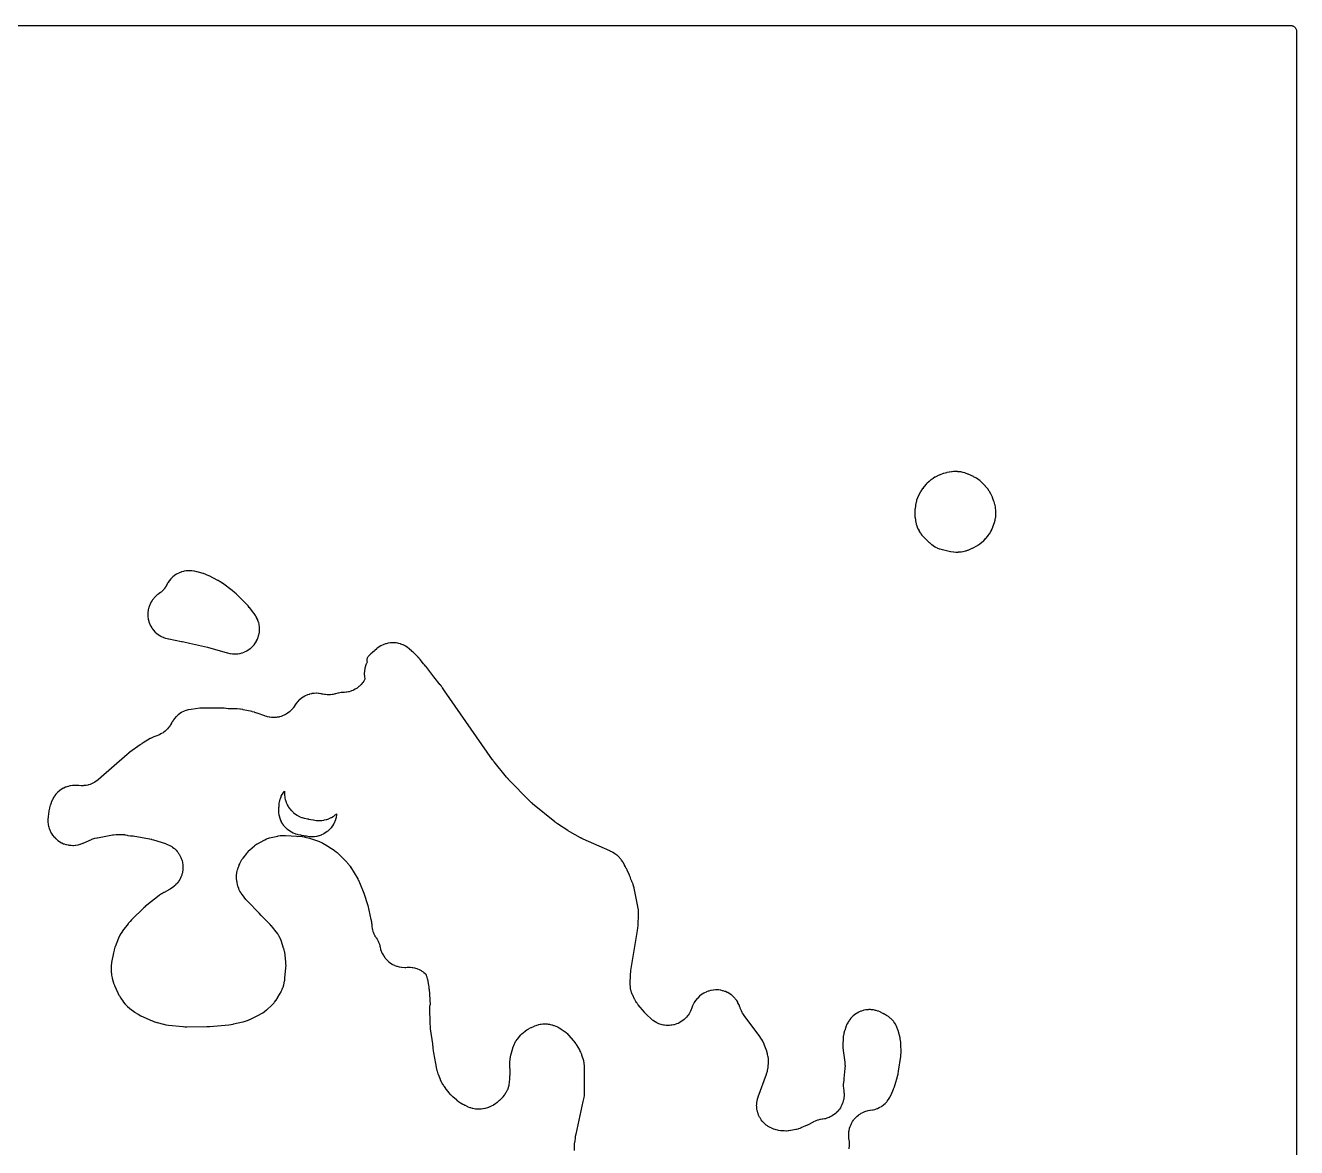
# Model space of a CAD drawing. Header units: millimetres. Extents: x 0 to 300, y 0 to 300.
# Drawn here: x 130.1 to 300.1, y 150 to 300.1 of the extents above; entities that cross this region are included whole.
import ezdxf

# ---------------------------------------------------------------- set-up
doc = ezdxf.new("R2010")
doc.units = ezdxf.units.MM
doc.layers.add('CUT', color=7, linetype='CONTINUOUS')

msp = doc.modelspace()

# ---------------------------------------------------------------- linework, layer by layer
at = {"layer": 'CUT'}
for points in [[(0.6946, 300.125), (299.3039, 300.125), (299.4018, 300.1202), (299.4794, 300.1087), (299.5555, 300.0896), (299.6293, 300.0632), (299.7002, 300.0297), (299.7674, 299.9894), (299.8304, 299.9427), (299.8885, 299.89), (299.9412, 299.8319), (299.9879, 299.7689), (300.0282, 299.7017), (300.0617, 299.6308), (300.0882, 299.5569), (300.1072, 299.4809), (300.1187, 299.4033), (300.1235, 299.3054), (300.1235, 0.6946)], [(240.2604, 149.8295), (240.3003, 150.0772), (240.3085, 150.1513), (240.3239, 150.4017), (240.3248, 150.4762), (240.3157, 150.7269), (240.3093, 150.8011), (240.2522, 151.223), (240.2519, 151.2281), (240.2427, 151.3022), (240.2235, 151.5249), (240.2194, 151.6361), (240.2219, 151.8493), (240.2286, 151.9604), (240.2518, 152.1724), (240.2694, 152.2823), (240.3132, 152.4909), (240.3414, 152.5986), (240.4053, 152.802), (240.4438, 152.9064), (240.5273, 153.1026), (240.5758, 153.2028), (240.6781, 153.3899), (240.7361, 153.4848), (240.8561, 153.6611), (240.9232, 153.7499), (241.0598, 153.9136), (241.1351, 153.9955), (241.2871, 154.1451), (241.3701, 154.2192), (241.5359, 154.3533), (241.6257, 154.419), (241.8038, 154.5363), (241.8996, 154.5929), (242.0882, 154.6922), (242.1891, 154.7392), (242.3866, 154.8197), (242.4915, 154.8566), (242.6959, 154.9175), (242.804, 154.944), (243.0407, 154.9899), (243.0955, 154.9992), (243.401, 155.0431), (243.4733, 155.0571), (243.7143, 155.1161), (243.7849, 155.137), (244.0191, 155.219), (244.0874, 155.2467), (244.3126, 155.351), (244.3778, 155.3852), (244.5918, 155.5108), (244.6535, 155.5511), (244.8543, 155.6968), (244.9118, 155.7429), (245.0975, 155.9074), (245.1503, 155.9588), (245.3193, 156.1405), (245.3668, 156.1968), (245.5174, 156.394), (245.5592, 156.4546), (245.69, 156.6655), (245.7258, 156.7299), (245.8794, 157.0413), (245.8949, 157.0747), (246.2202, 157.8236), (246.2298, 157.8467), (246.334, 158.11), (246.3509, 158.1571), (246.4376, 158.4266), (246.4448, 158.4506), (246.7524, 159.5281), (246.7591, 159.5533), (246.8303, 159.8398), (246.8412, 159.8909), (246.8925, 160.1815), (246.8966, 160.2073), (247.1792, 162.2043), (247.1828, 162.234), (247.2114, 162.5153), (247.2151, 162.5751), (247.2213, 162.8577), (247.2214, 162.8877), (247.2077, 163.687), (247.2057, 163.7301), (247.1757, 164.1353), (247.1644, 164.2208), (247.0887, 164.62), (247.0795, 164.6622), (246.8742, 165.4858), (246.8631, 165.5258), (246.7479, 165.8998), (246.7191, 165.9777), (246.6082, 166.2342), (246.5711, 166.3085), (246.4154, 166.5821), (246.3745, 166.6462), (246.2389, 166.8372), (246.1963, 166.8917), (246.0447, 167.0686), (245.9974, 167.1189), (245.8304, 167.2813), (245.7787, 167.3272), (245.5976, 167.4737), (245.5419, 167.5147), (245.3482, 167.6442), (245.2891, 167.6799), (245.0027, 167.8357), (244.9874, 167.8438), (244.9729, 167.8513), (244.9697, 167.8529), (244.9454, 167.8653), (244.9, 167.8894), (244.8736, 167.9028), (244.8162, 167.9305), (244.7673, 167.9556), (244.4852, 168.109), (244.4173, 168.1417), (244.1833, 168.2403), (244.1125, 168.2661), (243.8699, 168.341), (243.7969, 168.3597), (243.548, 168.4102), (243.4735, 168.4215), (243.2209, 168.4472), (243.1456, 168.451), (242.8917, 168.4515), (242.8164, 168.4479), (242.5637, 168.4233), (242.4891, 168.4122), (242.2401, 168.3627), (242.167, 168.3443), (241.9241, 168.2703), (241.8532, 168.2448), (241.6188, 168.1471), (241.5508, 168.1146), (241.3272, 167.9942), (241.2627, 167.9552), (241.0522, 167.8132), (240.9919, 167.768), (240.7965, 167.6059), (240.741, 167.5549), (240.5626, 167.3742), (240.5124, 167.318), (240.3528, 167.1205), (240.3083, 167.0596), (240.1691, 166.8473), (240.1309, 166.7823), (240.0134, 166.5572), (239.9819, 166.4888), (239.8494, 166.159), (239.8362, 166.1237), (239.679, 165.6684), (239.668, 165.6337), (239.5716, 165.304), (239.5545, 165.2332), (239.5085, 164.9921), (239.4983, 164.92), (239.4665, 164.578), (239.464, 164.5417), (239.4305, 163.7926), (239.4297, 163.7577), (239.4301, 163.4279), (239.4335, 163.358), (239.4642, 163.0298), (239.4682, 162.995), (239.6888, 161.4225), (239.6961, 161.3562), (239.7195, 161.0682), (239.7224, 160.9348), (239.7119, 160.646), (239.7076, 160.5794), (239.5784, 159.2225), (239.5769, 159.2074), (239.5693, 159.1369), (239.567, 159.1176), (239.5639, 159.0927), (239.5631, 159.0865), (239.5002, 158.6082), (239.4941, 158.5331), (239.4864, 158.2896), (239.4876, 158.2159), (239.5038, 157.9683), (239.5122, 157.8951), (239.5524, 157.6495), (239.5602, 157.5931), (239.5879, 157.3477), (239.595, 157.2339), (239.5977, 157.0155), (239.5934, 156.9016), (239.5742, 156.6841), (239.5586, 156.5712), (239.5178, 156.3566), (239.4909, 156.2459), (239.4289, 156.0364), (239.3911, 155.9289), (239.3085, 155.7267), (239.2602, 155.6235), (239.1578, 155.4306), (239.0994, 155.3327), (238.9782, 155.151), (238.9103, 155.0595), (238.7717, 154.8908), (238.695, 154.8064), (238.5401, 154.6524), (238.4554, 154.5762), (238.2859, 154.4384), (238.194, 154.371), (238.0116, 154.2509), (237.9134, 154.193), (237.72, 154.0917), (237.6165, 154.0439), (237.4139, 153.9624), (237.3061, 153.9252), (237.0964, 153.8643), (236.9855, 153.8381), (236.7426, 153.7933), (236.6863, 153.7843), (236.4433, 153.752), (236.3701, 153.7385), (236.1258, 153.6812), (236.0542, 153.6607), (235.8167, 153.5798), (235.7475, 153.5523), (235.5191, 153.4485), (235.4529, 153.4144), (235.121, 153.2224), (235.0592, 153.1898), (235.0532, 153.1866), (234.779, 153.0388), (234.7026, 153.0012), (234.6869, 152.9943), (234.6768, 152.9898), (233.8334, 152.6233), (233.8151, 152.6155), (233.7474, 152.5875), (233.6862, 152.5642), (233.504, 152.5008), (233.4152, 152.4739), (233.2266, 152.425), (233.1719, 152.4122), (233.1375, 152.4051), (233.1259, 152.4028), (232.4817, 152.2763), (232.4303, 152.2674), (232.2071, 152.2341), (232.1035, 152.2234), (231.9042, 152.2121), (231.8, 152.2109), (231.5745, 152.2188), (231.5224, 152.2218), (231.1603, 152.2509), (231.1014, 152.2572), (230.8469, 152.2911), (230.7304, 152.3128), (230.5098, 152.366), (230.3962, 152.3997), (230.1542, 152.4854), (230.0989, 152.5066), (229.9815, 152.5552), (229.9317, 152.5772), (229.7183, 152.6777), (229.6222, 152.7287), (229.4428, 152.8352), (229.352, 152.8952), (229.1836, 153.0182), (229.0989, 153.0866), (228.943, 153.2252), (228.8652, 153.3013), (228.7233, 153.4541), (228.6531, 153.5373), (228.5264, 153.703), (228.4645, 153.7925), (228.3542, 153.9695), (228.3011, 154.0645), (228.2081, 154.2513), (228.1643, 154.3509), (228.0896, 154.5456), (228.0555, 154.649), (227.9997, 154.85), (227.9756, 154.9561), (227.9393, 155.1615), (227.9254, 155.2695), (227.9088, 155.4774), (227.9054, 155.5862), (227.9086, 155.7947), (227.9156, 155.9033), (227.9387, 156.1106), (227.956, 156.2181), (227.9988, 156.4222), (228.0263, 156.5276), (228.0965, 156.7527), (228.114, 156.8043), (229.2149, 159.8185), (229.2282, 159.8582), (229.3431, 160.2361), (229.363, 160.3175), (229.4355, 160.7057), (229.4421, 160.7471), (229.4575, 160.8656), (229.4616, 160.9054), (229.4906, 161.2813), (229.4926, 161.3612), (229.4819, 161.7381), (229.4797, 161.778), (229.4755, 161.8298), (229.472, 161.8638), (229.4316, 162.1831), (229.42, 162.2504), (229.3707, 162.4751), (229.3531, 162.5411), (229.2563, 162.848), (229.2453, 162.8804), (228.9059, 163.8085), (228.8926, 163.8425), (228.759, 164.1597), (228.7275, 164.2255), (228.6107, 164.4419), (228.573, 164.5044), (228.3814, 164.7902), (228.3603, 164.8201), (226.211, 167.7144), (226.1762, 167.764), (226.031, 167.983), (225.9694, 168.0875), (225.8623, 168.2937), (225.8122, 168.4041), (225.7166, 168.6488), (225.696, 168.7059), (225.688, 168.73), (225.6755, 168.765), (225.5492, 169.0923), (225.519, 169.1603), (225.4063, 169.3842), (225.3697, 169.449), (225.2356, 169.6608), (225.1928, 169.7216), (225.0387, 169.9193), (224.9901, 169.9757), (224.8174, 170.1573), (224.7636, 170.2087), (224.5739, 170.3726), (224.5153, 170.4184), (224.3105, 170.563), (224.2477, 170.6028), (224.0298, 170.7267), (223.9634, 170.7603), (223.7344, 170.8622), (223.6651, 170.8891), (223.4272, 170.9682), (223.3555, 170.9881), (223.1111, 171.0436), (223.0378, 171.0565), (222.7891, 171.0877), (222.7149, 171.0934), (222.4644, 171.1002), (222.39, 171.0985), (222.14, 171.0808), (222.0661, 171.0719), (221.819, 171.0298), (221.7463, 171.0137), (221.5046, 170.9476), (221.4338, 170.9245), (221.1997, 170.8351), (221.1315, 170.8052), (220.9072, 170.6934), (220.8424, 170.6569), (220.6045, 170.5076), (220.5402, 170.4625), (220.2822, 170.2606), (220.2199, 170.206), (220.0202, 170.0112), (219.9642, 169.9502), (219.7869, 169.7349), (219.7379, 169.6681), (219.5633, 169.4014), (219.5217, 169.3297), (219.3771, 169.0453), (219.3436, 168.9695), (219.1901, 168.5633), (219.1568, 168.4762), (219.0685, 168.2675), (219.0196, 168.1663), (218.9165, 167.977), (218.8578, 167.8811), (218.7365, 167.703), (218.6687, 167.6132), (218.5305, 167.4479), (218.4542, 167.3653), (218.3003, 167.2145), (218.2162, 167.1398), (218.0482, 167.0048), (217.9572, 166.9388), (217.7767, 166.821), (217.6796, 166.7643), (217.4884, 166.6649), (217.3862, 166.618), (217.1861, 166.5379), (217.0798, 166.5013), (216.8728, 166.4414), (216.7633, 166.4154), (216.5515, 166.3762), (216.44, 166.3611), (216.2253, 166.3429), (216.1129, 166.339), (215.8974, 166.342), (215.7852, 166.3492), (215.5711, 166.3734), (215.4601, 166.3916), (215.2494, 166.4369), (215.1407, 166.4659), (214.9355, 166.5317), (214.8302, 166.5713), (214.6325, 166.657), (214.5317, 166.7067), (214.3434, 166.8115), (214.2479, 166.871), (214.0708, 166.9938), (213.9817, 167.0624), (213.7962, 167.2203), (213.7542, 167.2578), (213.2723, 167.7109), (213.2472, 167.7352), (213.1278, 167.8545), (213.1035, 167.8796), (213.0584, 167.9275), (213.035, 167.9532), (212.9237, 168.0788), (212.9011, 168.1052), (212.0593, 169.1167), (212.0294, 169.1542), (211.9032, 169.3195), (211.8483, 169.3982), (211.7493, 169.5533), (211.7012, 169.6363), (211.6045, 169.8205), (211.5831, 169.8634), (211.3282, 170.403), (211.3065, 170.4518), (211.2176, 170.6653), (211.1813, 170.7656), (211.1207, 170.9609), (211.0938, 171.0642), (211.0518, 171.2643), (211.0347, 171.3697), (211.0116, 171.5728), (211.0045, 171.6793), (210.9999, 171.9105), (211.0001, 171.9639), (211.0298, 173.065), (211.0315, 173.1043), (211.0432, 173.2939), (211.0463, 173.3331), (211.0535, 173.4078), (211.0579, 173.4468), (211.0826, 173.6352), (211.0884, 173.6741), (211.9824, 179.0455), (211.9861, 179.0703), (212.0234, 179.3513), (212.0284, 179.4012), (212.047, 179.6841), (212.0483, 179.7091), (212.0985, 181.2355), (212.0987, 181.2799), (212.088, 181.6979), (212.0806, 181.7863), (212.0213, 182.2002), (212.0137, 182.244), (211.5131, 184.7046), (211.5032, 184.7469), (211.3988, 185.1428), (211.3719, 185.2254), (211.223, 185.6067), (211.2061, 185.6467), (211.0843, 185.9126), (211.0299, 186.0832), (211.0098, 186.1387), (210.9047, 186.3968), (210.8931, 186.424), (210.5758, 187.1242), (210.5683, 187.1403), (210.4816, 187.3205), (210.4655, 187.3521), (210.3704, 187.5281), (210.3618, 187.5436), (210.2384, 187.7599), (210.2312, 187.7756), (210.2129, 187.8128), (210.031, 188.1588), (209.9885, 188.23), (209.8325, 188.4614), (209.7824, 188.5276), (209.6021, 188.7407), (209.5452, 188.8009), (209.2708, 189.0614), (209.2116, 189.1121), (208.9498, 189.3139), (208.8898, 189.3557), (208.6811, 189.4866), (208.6174, 189.5224), (208.3092, 189.6768), (208.2761, 189.6923), (204.7122, 191.2671), (204.6967, 191.2741), (204.624, 191.3075), (204.6003, 191.3188), (204.563, 191.337), (204.5547, 191.3411), (204.5049, 191.3658), (204.4898, 191.3735), (204.4187, 191.4103), (204.3955, 191.4226), (204.3592, 191.4425), (204.351, 191.4469), (202.9288, 192.2391), (202.9121, 192.2485), (202.832, 192.2949), (202.8155, 192.3047), (202.7824, 192.3246), (202.7635, 192.3362), (202.6729, 192.3932), (202.6543, 192.4051), (201.2548, 193.3232), (201.2389, 193.3339), (201.1641, 193.3848), (201.1399, 193.4017), (201.1024, 193.4286), (201.094, 193.4348), (201.0437, 193.4716), (201.0285, 193.483), (200.957, 193.5373), (200.9337, 193.5554), (200.8974, 193.5845), (200.8893, 193.591), (197.9257, 196.0085), (197.9007, 196.0295), (197.7817, 196.1324), (197.7574, 196.154), (197.7115, 196.196), (197.6878, 196.2183), (197.5748, 196.3279), (197.5518, 196.3509), (194.7221, 199.2556), (194.7104, 199.2678), (194.6558, 199.3255), (194.6381, 199.3447), (194.6106, 199.3752), (194.6044, 199.3821), (194.5677, 199.4233), (194.5566, 199.436), (194.5047, 199.4962), (194.4879, 199.5161), (194.4618, 199.5479), (194.4559, 199.555), (192.7784, 201.626), (192.7666, 201.6407), (192.7106, 201.7122), (192.6992, 201.7271), (192.6766, 201.7569), (192.6636, 201.7745), (192.6014, 201.86), (192.5887, 201.8778), (186.1341, 211.123), (185.8676, 211.5282), (185.8577, 211.5428), (185.7442, 211.7069), (185.7235, 211.7355), (185.6025, 211.8941), (185.5916, 211.908), (184.7312, 212.9836), (183.7851, 214.2135), (183.774, 214.2276), (183.6461, 214.3859), (183.6228, 214.4134), (183.4876, 214.5654), (183.4755, 214.5787), (183.3312, 214.7335), (182.8895, 215.2856), (182.8798, 215.2976), (182.7684, 215.4311), (182.7482, 215.4544), (182.6315, 215.5833), (182.6211, 215.5946), (182.2861, 215.9502), (182.2602, 215.9763), (182.01, 216.2173), (181.9546, 216.2657), (181.76, 216.4197), (181.7555, 216.423), (181.737, 216.4418), (181.4771, 216.6938), (181.4193, 216.7444), (181.2164, 216.9048), (181.1538, 216.9493), (180.9357, 217.0883), (180.869, 217.1263), (180.6379, 217.2426), (180.5677, 217.2737), (180.3261, 217.3661), (180.2531, 217.3899), (180.0035, 217.4575), (179.9284, 217.4738), (179.6732, 217.5158), (179.5969, 217.5245), (179.3388, 217.5405), (179.262, 217.5414), (179.0035, 217.5314), (178.9271, 217.5245), (178.6709, 217.4885), (178.5955, 217.4739), (178.3444, 217.4122), (178.2708, 217.3901), (178.0272, 217.3033), (177.9562, 217.2739), (177.7226, 217.163), (177.655, 217.1266), (177.4337, 216.9927), (177.3701, 216.9497), (177.1635, 216.7941), (177.1045, 216.7449), (176.8326, 216.4933), (176.8207, 216.4819), (176.7996, 216.4634), (176.7453, 216.4108), (176.5688, 216.2557), (176.527, 216.2207), (176.3067, 216.045), (176.2523, 215.9972), (176.0756, 215.8264), (176.0257, 215.7732), (175.9445, 215.6781), (175.8998, 215.6202), (175.8608, 215.5583), (175.828, 215.493), (175.8016, 215.4248), (175.7818, 215.3543), (175.769, 215.2823), (175.7631, 215.2094), (175.7643, 215.1363), (175.7724, 215.0636), (175.7876, 214.992), (175.797, 214.9562), (175.7093, 214.7772), (175.6789, 214.7063), (175.5888, 214.4625), (175.5658, 214.3889), (175.5008, 214.1372), (175.4854, 214.0616), (175.4463, 213.8047), (175.4386, 213.7279), (175.423, 213.411), (175.423, 213.3359), (175.4376, 213.0411), (175.4447, 212.9684), (175.4804, 212.725), (175.4945, 212.6533), (175.4953, 212.6501), (175.4004, 212.482), (175.3421, 212.3893), (175.2218, 212.2173), (175.1548, 212.1306), (175.0186, 211.971), (174.9436, 211.8911), (174.7927, 211.7453), (174.7104, 211.673), (174.5462, 211.5423), (174.4574, 211.4783), (174.2814, 211.3639), (174.1868, 211.3087), (174.0006, 211.2118), (173.9011, 211.1659), (173.7065, 211.0873), (173.6031, 211.0512), (173.4019, 210.9917), (173.2955, 210.9657), (173.0895, 210.9257), (172.981, 210.91), (172.7628, 210.8891), (172.652, 210.8839), (172.475, 210.8842), (172.4133, 210.8818), (172.3519, 210.8744), (171.9618, 210.8111), (171.8776, 210.7925), (171.5632, 210.7039), (171.506, 210.6894), (171.2566, 210.6329), (171.1403, 210.6129), (170.9158, 210.586), (170.7981, 210.5781), (170.572, 210.5746), (170.454, 210.5789), (170.2288, 210.5988), (170.1119, 210.6152), (169.861, 210.6639), (169.8033, 210.6767), (169.6815, 210.7069), (169.6102, 210.7211), (169.3679, 210.7572), (169.2955, 210.7644), (169.0509, 210.7772), (168.9782, 210.7775), (168.7335, 210.7668), (168.6611, 210.7601), (168.4185, 210.7261), (168.3471, 210.7126), (168.1088, 210.6555), (168.039, 210.6352), (167.8073, 210.5557), (167.7398, 210.5288), (167.5168, 210.4275), (167.4521, 210.3943), (167.2398, 210.2721), (167.1786, 210.2329), (166.9789, 210.0909), (166.9217, 210.046), (166.7365, 209.8857), (166.6839, 209.8355), (166.5149, 209.6582), (166.4673, 209.6033), (166.316, 209.4106), (166.2739, 209.3514), (166.1002, 209.0805), (166.0693, 209.0347), (165.9306, 208.8399), (165.8623, 208.7531), (165.7236, 208.5935), (165.6472, 208.5137), (165.4937, 208.3682), (165.4099, 208.2963), (165.243, 208.1663), (165.1528, 208.1028), (164.9741, 207.9896), (164.878, 207.9351), (164.6892, 207.8397), (164.5884, 207.7948), (164.3913, 207.7181), (164.2866, 207.6831), (164.0829, 207.6259), (163.9753, 207.6012), (163.7671, 207.5639), (163.6576, 207.5498), (163.4468, 207.5328), (163.3364, 207.5293), (163.1249, 207.5328), (163.0147, 207.54), (162.8046, 207.564), (162.6956, 207.5818), (162.4888, 207.626), (162.3821, 207.6543), (162.1541, 207.7267), (162.1019, 207.7446), (161.0963, 208.1184), (161.0712, 208.1272), (160.7853, 208.2222), (160.7342, 208.2372), (160.4425, 208.3119), (160.4165, 208.318), (159.2157, 208.581), (159.1806, 208.5878), (158.8486, 208.6443), (158.7777, 208.653), (158.4418, 208.6781), (158.4061, 208.6799), (157.2085, 208.7129), (156.9417, 208.746), (156.9203, 208.7483), (156.6781, 208.7714), (156.6352, 208.7743), (156.3921, 208.7836), (156.3706, 208.7841), (154.4885, 208.8032), (154.4603, 208.8029), (154.1957, 208.7958), (154.091, 208.7987), (154.0619, 208.7989), (153.7874, 208.796), (153.7292, 208.7931), (153.4558, 208.7692), (153.4268, 208.7661), (152.2811, 208.6213), (152.2458, 208.616), (151.9144, 208.5582), (151.8447, 208.5427), (151.6128, 208.4793), (151.5449, 208.4573), (151.32, 208.3725), (151.2544, 208.3442), (151.0384, 208.2387), (150.9759, 208.2044), (150.7707, 208.0791), (150.7116, 208.0391), (150.5191, 207.8951), (150.4641, 207.8497), (150.2859, 207.6883), (150.2354, 207.6379), (150.0731, 207.4605), (150.0275, 207.4056), (149.8826, 207.2138), (149.8424, 207.1549), (149.7161, 206.9503), (149.6816, 206.8878), (149.6477, 206.8192), (149.621, 206.7685), (149.4998, 206.5515), (149.439, 206.4543), (149.3131, 206.2742), (149.2428, 206.1836), (149.0994, 206.0171), (149.0204, 205.934), (148.861, 205.7827), (148.774, 205.708), (148.6003, 205.5735), (148.5062, 205.5079), (148.3198, 205.3915), (148.2196, 205.3357), (148.0225, 205.2387), (147.9171, 205.1932), (147.6784, 205.1042), (147.6743, 205.1027), (147.2636, 204.9468), (147.1857, 204.9122), (146.8285, 204.7285), (146.7912, 204.7079), (145.8685, 204.1661), (145.8529, 204.1567), (145.6785, 204.0486), (145.6482, 204.0288), (145.4791, 203.9125), (145.4643, 203.902), (144.073, 202.895), (144.0587, 202.8844), (143.8985, 202.7626), (143.8706, 202.7404), (143.7163, 202.6112), (143.7028, 202.5996), (139.8851, 199.2499), (139.8439, 199.2155), (139.6623, 199.0707), (139.5754, 199.0078), (139.4034, 198.8954), (139.311, 198.841), (139.1292, 198.7453), (139.0321, 198.6998), (138.8422, 198.6215), (138.7412, 198.5854), (138.5447, 198.5253), (138.4408, 198.4988), (138.2396, 198.4575), (138.1336, 198.4409), (137.9294, 198.4186), (137.8224, 198.4121), (137.5901, 198.4087), (137.5365, 198.4092), (137.2617, 198.4182), (137.2447, 198.4189), (137.1644, 198.4227), (137.1459, 198.4238), (137.13, 198.4246), (137.1257, 198.4247), (137.1188, 198.425), (137.0524, 198.4269), (136.7628, 198.4426), (136.6902, 198.4431), (136.4458, 198.433), (136.3735, 198.4265), (136.1311, 198.3931), (136.0598, 198.3798), (135.8218, 198.3235), (135.752, 198.3034), (135.5204, 198.2246), (135.4529, 198.1979), (135.2299, 198.0974), (135.1652, 198.0644), (134.9529, 197.943), (134.8916, 197.904), (134.6918, 197.763), (134.6346, 197.7183), (134.4491, 197.5588), (134.3964, 197.5089), (134.227, 197.3324), (134.1793, 197.2777), (134.0276, 197.0858), (133.9853, 197.0268), (133.8525, 196.8214), (133.8161, 196.7586), (133.7035, 196.5414), (133.6732, 196.4754), (133.5454, 196.1579), (133.5327, 196.1239), (133.4345, 195.8417), (133.4229, 195.8056), (133.3225, 195.4629), (133.3049, 195.3892), (133.2391, 195.0382), (133.2331, 195.0008), (133.137, 194.2957), (133.1329, 194.2594), (133.1029, 193.9165), (133.1, 193.8435), (133.1022, 193.5975), (133.1063, 193.5246), (133.1321, 193.28), (133.1432, 193.2079), (133.1923, 192.9669), (133.2103, 192.8961), (133.2823, 192.6609), (133.307, 192.5922), (133.4012, 192.365), (133.4324, 192.299), (133.548, 192.0819), (133.5854, 192.0192), (133.7213, 191.8142), (133.7645, 191.7553), (133.9194, 191.5643), (133.9681, 191.5099), (134.1406, 191.3346), (134.1943, 191.2851), (134.3829, 191.1272), (134.441, 191.0831), (134.6439, 190.944), (134.706, 190.9056), (134.9213, 190.7867), (134.9868, 190.7545), (135.2125, 190.6567), (135.2808, 190.6309), (135.5149, 190.5553), (135.5853, 190.5362), (135.8255, 190.4833), (135.8975, 190.4711), (136.1417, 190.4415), (136.2145, 190.4362), (136.4604, 190.4302), (136.5334, 190.432), (136.7787, 190.4496), (136.8512, 190.4583), (137.0937, 190.4994), (137.165, 190.515), (137.4025, 190.5792), (137.472, 190.6016), (137.7941, 190.7229), (137.828, 190.7366), (138.9403, 191.2175), (139.0009, 191.2417), (139.2664, 191.3388), (139.3914, 191.3766), (139.6663, 191.4428), (139.7302, 191.4562), (141.7341, 191.8187), (141.7504, 191.8215), (141.7917, 191.8283), (141.884, 191.8398), (142.2445, 191.8697), (142.3301, 191.8736), (142.34, 191.8736), (142.3498, 191.8737), (143.2621, 191.8726), (143.2786, 191.8725), (143.3202, 191.8718), (143.3475, 191.8703), (143.392, 191.8558), (143.4638, 191.8362), (143.7086, 191.782), (143.782, 191.7695), (144.1304, 191.7276), (144.1674, 191.7241), (144.5225, 191.6989), (146.7008, 191.3018), (146.7359, 191.2948), (146.9049, 191.2585), (146.9398, 191.2504), (147.0061, 191.2339), (147.0407, 191.2248), (147.2072, 191.1779), (147.2414, 191.1677), (148.8186, 190.6696), (148.8712, 190.6515), (149.0972, 190.5678), (149.1995, 190.5241), (149.3912, 190.431), (149.4888, 190.3775), (149.6705, 190.2661), (149.7624, 190.2034), (149.9324, 190.0748), (150.0177, 190.0034), (150.1744, 189.8589), (150.2524, 189.7795), (150.3942, 189.6204), (150.464, 189.5338), (150.5897, 189.3616), (150.6507, 189.2686), (150.759, 189.085), (150.8107, 188.9865), (150.9005, 188.7932), (150.9424, 188.6901), (151.013, 188.489), (151.0446, 188.3823), (151.0952, 188.1752), (151.1163, 188.066), (151.1464, 187.855), (151.1568, 187.7442), (151.1662, 187.5313), (151.1657, 187.42), (151.1544, 187.2072), (151.143, 187.0965), (151.111, 186.8858), (151.0889, 186.7767), (151.0365, 186.5701), (151.0039, 186.4638), (150.9315, 186.2633), (150.8887, 186.1606), (150.7972, 185.9681), (150.7445, 185.8701), (150.6347, 185.6874), (150.5727, 185.595), (150.4456, 185.4239), (150.3749, 185.338), (150.2317, 185.1801), (150.153, 185.1014), (149.9951, 184.9583), (149.9091, 184.8877), (149.738, 184.7606), (149.6455, 184.6987), (149.4389, 184.5746), (149.3905, 184.5471), (148.6352, 184.1421), (148.6066, 184.126), (148.3403, 183.968), (148.2854, 183.9321), (148.0337, 183.7517), (148.0074, 183.732), (146.3267, 182.4139), (146.3108, 182.4011), (146.1333, 182.254), (146.1026, 182.2272), (145.9332, 182.0708), (145.9184, 182.0567), (144.3187, 180.4981), (144.2994, 180.4786), (144.0857, 180.2548), (144.0493, 180.2139), (143.8522, 179.9753), (143.8352, 179.9538), (143.1041, 179.0007), (143.0831, 178.9719), (142.8914, 178.696), (142.8535, 178.6357), (142.7356, 178.4266), (142.7035, 178.363), (142.5666, 178.0563), (142.5529, 178.0234), (142.0883, 176.836), (142.0758, 176.8018), (141.9662, 176.4764), (141.9463, 176.4064), (141.8683, 176.0721), (141.8609, 176.0364), (141.6239, 174.7433), (141.6173, 174.7005), (141.5667, 174.2951), (141.5609, 174.2086), (141.5567, 173.8002), (141.5575, 173.7569), (141.566, 173.5768), (141.5689, 173.5374), (141.6057, 173.1662), (141.6176, 173.088), (141.6929, 172.7228), (141.7019, 172.6843), (141.7867, 172.3592), (141.795, 172.3296), (141.8795, 172.0523), (141.8998, 171.9942), (142.0064, 171.7246), (142.0183, 171.6963), (142.4629, 170.6926), (142.4782, 170.6601), (142.63, 170.357), (142.6652, 170.2943), (142.845, 170.007), (142.8647, 169.977), (143.1689, 169.5382), (143.193, 169.5054), (143.4283, 169.2022), (143.4815, 169.1407), (143.6718, 168.9433), (143.7313, 168.8878), (144.0256, 168.6416), (144.0575, 168.6164), (144.7232, 168.1176), (144.7576, 168.0932), (145.0886, 167.8728), (145.1613, 167.83), (145.5147, 167.6476), (145.5527, 167.6293), (147.047, 166.9603), (147.0754, 166.9483), (147.3457, 166.8403), (147.4039, 166.8197), (147.682, 166.7339), (147.7116, 166.7254), (148.5665, 166.4994), (148.5961, 166.4922), (148.8766, 166.43), (148.9365, 166.4192), (149.2211, 166.3796), (149.2514, 166.376), (151.1545, 166.1887), (151.1747, 166.187), (151.4032, 166.1706), (151.4437, 166.1688), (151.6728, 166.1646), (151.6931, 166.1645), (154.3562, 166.1873), (154.3718, 166.1876), (154.5482, 166.1927), (154.5794, 166.1943), (154.7555, 166.2067), (154.771, 166.2079), (157.2912, 166.4372), (157.315, 166.4397), (157.5828, 166.4726), (157.63, 166.4799), (157.8951, 166.5295), (157.9185, 166.5342), (159.1699, 166.8093), (159.2003, 166.8166), (159.4861, 166.8919), (159.546, 166.9104), (159.7451, 166.9808), (159.8033, 167.0041), (160.0728, 167.1253), (160.1011, 167.1388), (161.4691, 167.823), (161.4996, 167.8391), (161.7841, 167.998), (161.8429, 168.0344), (162.035, 168.1659), (162.0902, 168.2075), (162.3413, 168.4152), (162.3674, 168.4378), (163.0531, 169.0597), (163.0836, 169.0891), (163.3641, 169.3735), (163.4201, 169.437), (163.5965, 169.6612), (163.6451, 169.7305), (163.8556, 170.0699), (163.877, 170.1065), (164.2828, 170.8502), (164.2974, 170.8784), (164.4297, 171.1469), (164.4553, 171.205), (164.5335, 171.4042), (164.5543, 171.4642), (164.64, 171.751), (164.6485, 171.7816), (164.6979, 171.9761), (164.7049, 172.0059), (164.7648, 172.289), (164.775, 172.3494), (164.8119, 172.6364), (164.8152, 172.6669), (164.9358, 174.0437), (164.938, 174.0782), (164.9516, 174.4036), (164.9514, 174.4727), (164.9354, 174.798), (164.933, 174.8325), (164.8514, 175.6931), (164.8459, 175.7373), (164.782, 176.1516), (164.7633, 176.2386), (164.6514, 176.6426), (164.6383, 176.6851), (164.2961, 177.6885), (164.2846, 177.7198), (164.1702, 178.0127), (164.1432, 178.0737), (164.0433, 178.2751), (164.0111, 178.3335), (163.894, 178.5253), (163.8568, 178.5806), (163.67, 178.8336), (163.6496, 178.86), (163.1539, 179.4732), (163.1417, 179.488), (163.001, 179.6532), (162.9754, 179.6818), (162.8266, 179.8398), (162.8133, 179.8536), (161.8123, 180.8638), (161.6384, 181.0461), (161.3561, 181.3418), (159.8183, 182.9534), (159.5729, 183.2106), (159.1109, 183.8092), (159.0797, 183.8516), (158.9488, 184.0385), (158.8925, 184.1274), (158.7924, 184.3026), (158.7445, 184.3964), (158.6611, 184.5801), (158.6221, 184.6779), (158.556, 184.8685), (158.5261, 184.9695), (158.4716, 185.191), (158.4602, 185.2424), (158.4293, 185.3984), (158.4255, 185.4186), (158.4084, 185.5141), (158.4024, 185.5507), (158.4023, 185.5507), (158.3952, 185.5896), (158.3895, 185.617), (158.3793, 185.6713), (158.3761, 185.6915), (158.369, 185.7429), (158.3433, 185.9658), (158.3362, 186.0691), (158.3315, 186.2675), (158.3337, 186.371), (158.347, 186.569), (158.3587, 186.6719), (158.3899, 186.8679), (158.4108, 186.9693), (158.4597, 187.1616), (158.4898, 187.2607), (158.5646, 187.4723), (158.583, 187.5207), (158.6222, 187.6174), (158.6324, 187.6439), (158.636, 187.654), (158.6403, 187.6657), (158.6417, 187.6693), (158.6475, 187.6844), (158.6744, 187.7533), (158.6834, 187.7755), (158.6995, 187.8143), (158.7034, 187.8235), (158.7625, 187.9623), (158.7822, 188.0061), (158.8716, 188.1936), (158.9165, 188.2784), (159.0092, 188.4371), (159.0611, 188.5178), (159.1807, 188.6878), (159.2091, 188.7264), (159.6915, 189.3543), (159.7018, 189.3675), (159.728, 189.4006), (159.7894, 189.4719), (160.0392, 189.7387), (160.1008, 189.7996), (160.1081, 189.8064), (160.1155, 189.8131), (160.7479, 190.3833), (160.763, 190.3966), (160.8191, 190.4454), (160.8706, 190.4876), (160.986, 190.5768), (161.104, 190.6342), (161.1365, 190.651), (162.0447, 191.1486), (162.1042, 191.1789), (162.3655, 191.3028), (162.4893, 191.3528), (162.6532, 191.4081), (162.6884, 191.4178), (162.7427, 191.4314), (163.8646, 191.6819), (163.9185, 191.6926), (164.1528, 191.7332), (164.2617, 191.7467), (164.4714, 191.7625), (164.5812, 191.7655), (164.8189, 191.7605), (164.8738, 191.758), (167.128, 191.6016), (167.179, 191.5969), (167.3992, 191.5716), (167.5002, 191.5554), (167.5339, 191.5485), (168.1057, 191.3916), (169.4251, 190.9268), (169.4868, 190.9031), (169.7508, 190.7925), (169.8694, 190.7345), (170.1188, 190.5941), (170.1754, 190.5601), (171.3921, 189.7792), (171.4467, 189.7419), (171.6781, 189.5736), (171.7803, 189.4899), (171.9907, 189.296), (172.038, 189.2498), (173.1186, 188.1315), (173.1324, 188.117), (173.1828, 188.063), (173.2265, 188.0134), (173.3507, 187.8637), (173.4074, 187.7893), (173.52, 187.6284), (173.5513, 187.5812), (173.5702, 187.5512), (173.5764, 187.5411), (174.5384, 185.9737), (174.5464, 185.9603), (174.5666, 185.9264), (174.6086, 185.8493), (174.76, 185.5434), (174.7933, 185.4697), (174.7968, 185.4611), (174.8003, 185.4525), (175.3661, 184.0381), (175.8883, 182.3901), (175.8957, 182.3687), (176.32, 180.517), (176.3277, 180.4807), (176.3621, 180.3042), (176.3686, 180.2676), (176.3798, 180.1981), (176.3851, 180.1614), (176.4079, 179.9838), (176.412, 179.9469), (176.4387, 179.6662), (176.4435, 179.6269), (176.4983, 179.2572), (176.514, 179.1795), (176.5804, 178.9209), (176.6041, 178.8453), (176.6971, 178.5951), (176.7286, 178.5223), (176.7773, 178.424), (176.8129, 178.3602), (176.8544, 178.3001), (176.9682, 178.1511), (177.0308, 178.0605), (177.1421, 177.8813), (177.1956, 177.7852), (177.2891, 177.5961), (177.333, 177.4952), (177.4079, 177.298), (177.4419, 177.1933), (177.4994, 176.9823), (177.5171, 176.902), (177.5201, 176.8891), (177.5283, 176.8549), (177.5295, 176.8497), (177.5448, 176.7875), (177.589, 176.5881), (177.6089, 176.5153), (177.6881, 176.274), (177.7151, 176.2036), (177.8178, 175.9712), (177.8517, 175.9039), (177.977, 175.6829), (178.0174, 175.6192), (178.1639, 175.4117), (178.2104, 175.3523), (178.3768, 175.1603), (178.4289, 175.1059), (178.6135, 174.9313), (178.6708, 174.8823), (178.8718, 174.7269), (178.9337, 174.6838), (179.1491, 174.5491), (179.2149, 174.5124), (179.4426, 174.3997), (179.5117, 174.3696), (179.7495, 174.2801), (179.8213, 174.257), (180.0667, 174.1915), (180.1404, 174.1756), (180.3911, 174.1347), (180.4661, 174.1263), (180.8586, 174.1017), (180.9151, 174.1003), (180.9715, 174.103), (181.176, 174.1207), (181.2869, 174.1249), (181.5037, 174.1224), (181.6152, 174.1157), (181.8261, 174.0926), (181.9357, 174.0751), (182.1437, 174.0315), (182.2511, 174.0035), (182.4539, 173.9398), (182.558, 173.9015), (182.7537, 173.8184), (182.8536, 173.7702), (183.0402, 173.6685), (183.135, 173.6107), (183.3109, 173.4914), (183.3995, 173.4247), (183.563, 173.2888), (183.6397, 173.2184), (183.6534, 173.186), (183.6609, 173.1679), (183.6879, 173.101), (183.7104, 173.0404), (183.7714, 172.8605), (183.7973, 172.7728), (183.8441, 172.5868), (183.8564, 172.5328), (183.8632, 172.4989), (183.8654, 172.4875), (184.0113, 171.7206), (184.0173, 171.6863), (184.0438, 171.5196), (184.0487, 171.4851), (184.0572, 171.419), (184.061, 171.3843), (184.0772, 171.2164), (184.0801, 171.1816), (184.2169, 169.0978), (184.2098, 169.0827), (184.1846, 169.0102), (184.1669, 168.9355), (184.1568, 168.8593), (184.1544, 168.7826), (184.1982, 166.5327), (184.1991, 166.5076), (184.2139, 166.2247), (184.2182, 166.1748), (184.2516, 165.8935), (184.255, 165.8687), (184.5602, 163.8676), (184.5974, 163.302), (184.5994, 163.2776), (184.6264, 163.002), (184.6328, 162.9534), (184.6775, 162.6802), (184.6818, 162.6561), (184.9619, 161.234), (185.0354, 160.7522), (185.0431, 160.71), (185.1266, 160.3142), (185.149, 160.2314), (185.2765, 159.8476), (185.2912, 159.8073), (185.5542, 159.1437), (185.5678, 159.1115), (185.7028, 158.8117), (185.7343, 158.7495), (185.8501, 158.545), (185.8872, 158.4859), (186.0212, 158.2929), (186.0635, 158.2375), (186.1363, 158.1508), (186.1736, 158.079), (186.207, 158.021), (186.3282, 157.8307), (186.3667, 157.7759), (186.559, 157.5256), (186.58, 157.4995), (186.6762, 157.3851), (186.6998, 157.3583), (186.9285, 157.111), (186.9794, 157.0609), (187.2303, 156.8362), (187.2574, 156.813), (187.7479, 156.4135), (187.7625, 156.3993), (187.8208, 156.3477), (188.026, 156.1843), (188.0893, 156.139), (188.157, 156.0956), (188.3073, 155.9861), (188.3758, 155.9416), (188.6143, 155.8044), (188.6872, 155.7675), (188.7431, 155.7429), (188.863, 155.6745), (188.8971, 155.6561), (189.2231, 155.4914), (189.2939, 155.46), (189.5376, 155.3667), (189.6112, 155.3427), (189.8631, 155.2747), (189.9389, 155.2583), (190.2906, 155.2009), (190.3628, 155.1926), (190.6728, 155.1721), (190.7408, 155.1706), (190.9698, 155.176), (191.0377, 155.1806), (191.2653, 155.2064), (191.3325, 155.2171), (191.5569, 155.2631), (191.6229, 155.2798), (191.9299, 155.372), (191.9623, 155.3825), (192.0342, 155.4077), (192.0667, 155.4199), (192.3696, 155.5416), (192.4326, 155.5704), (192.6402, 155.6767), (192.7003, 155.711), (192.8974, 155.8358), (192.9542, 155.8755), (193.2129, 156.0745), (193.2399, 156.0962), (193.5162, 156.3295), (193.5397, 156.3502), (193.7575, 156.5499), (193.8018, 156.5941), (193.9452, 156.7492), (193.9858, 156.797), (194.1677, 157.0297), (194.1865, 157.0548), (194.1938, 157.065), (194.2156, 157.0971), (194.4133, 157.4046), (194.4518, 157.4719), (194.5699, 157.7049), (194.6014, 157.7758), (194.6949, 158.0189), (194.719, 158.0929), (194.794, 158.3695), (194.8109, 158.4483), (194.853, 158.7113), (194.8614, 158.7906), (194.8815, 159.1661), (194.8826, 159.206), (194.8827, 159.3611), (194.9099, 159.5927), (194.9149, 159.669), (194.9206, 160.0299), (194.9202, 160.0681), (194.8844, 161.1017), (194.8847, 161.3155), (194.8848, 161.3308), (194.8853, 161.3694), (194.8898, 161.4553), (194.9198, 161.7881), (194.9296, 161.8666), (194.9311, 161.8757), (194.9326, 161.8847), (195.014, 162.3672), (195.2701, 163.2795), (195.2871, 163.3344), (195.3663, 163.5703), (195.4083, 163.6773), (195.499, 163.8778), (195.5516, 163.9799), (195.662, 164.1703), (195.7246, 164.2666), (195.8705, 164.4682), (195.9054, 164.5139), (196.3487, 165.0654), (196.4617, 165.1677), (196.5006, 165.2014), (196.9504, 165.5729), (196.9916, 165.6054), (197.1731, 165.7418), (197.2597, 165.8008), (197.4307, 165.9062), (197.5224, 165.957), (197.7258, 166.0579), (197.7733, 166.0802), (198.1682, 166.2538), (198.2121, 166.2721), (198.404, 166.3471), (198.494, 166.378), (198.6686, 166.43), (198.7608, 166.4532), (198.9625, 166.4953), (199.0093, 166.5041), (199.0118, 166.5045), (199.0634, 166.5118), (199.2873, 166.5385), (199.3911, 166.546), (199.5905, 166.5514), (199.6946, 166.5494), (199.8937, 166.5366), (199.9971, 166.5252), (200.1942, 166.4942), (200.2962, 166.4734), (200.5148, 166.4182), (200.565, 166.4044), (200.7404, 166.3515), (200.7991, 166.332), (201.0508, 166.241), (201.1645, 166.1928), (201.3771, 166.0887), (201.4849, 166.0284), (201.7111, 165.8853), (201.7625, 165.8509), (202.179, 165.5547), (202.2319, 165.5147), (202.456, 165.3348), (202.5544, 165.2459), (202.7561, 165.0412), (202.8013, 164.9926), (203.3693, 164.3448), (203.3808, 164.3314), (203.4096, 164.2975), (203.4704, 164.2193), (203.6931, 163.9055), (203.7429, 163.8291), (203.7483, 163.8201), (203.7536, 163.8111), (204.1946, 163.0553), (204.2041, 163.0386), (204.2388, 162.9768), (204.2683, 162.9206), (204.3504, 162.753), (204.3867, 162.6709), (204.456, 162.4957), (204.4748, 162.4447), (204.4858, 162.4125), (204.4895, 162.4017), (204.7383, 161.6487), (204.7586, 161.5561), (204.7954, 161.3332), (204.8086, 161.216), (204.824, 160.9611), (204.8261, 160.9021), (204.8556, 157.468), (204.8544, 157.404), (204.8412, 157.1271), (204.8342, 157.0599), (204.8306, 157.03), (204.8262, 156.9978), (204.817, 156.9364), (204.8117, 156.9043), (204.784, 156.7498), (204.7778, 156.7179), (204.6608, 156.1575), (203.7076, 151.8147), (203.7015, 151.7843), (203.6505, 151.4963), (203.6422, 151.4348), (203.6157, 151.1529), (203.5803, 150.983), (203.5739, 150.9486), (203.5215, 150.6237), (203.5136, 150.5544), (203.4912, 150.2261), (203.4896, 150.1912), (203.4769, 149.6175)]]:
    msp.add_lwpolyline(points, dxfattribs=at)
for points in [[(249.0812, 234.3321), (249.085, 234.2917), (249.1314, 233.9113), (249.1455, 233.8312), (249.2323, 233.458), (249.2425, 233.4186), (249.2591, 233.3614), (249.2685, 233.3314), (249.3626, 233.0504), (249.385, 232.9917), (249.4686, 232.7971), (249.4958, 232.7405), (249.6267, 232.4942), (249.6597, 232.4381), (249.8235, 232.1849), (249.8626, 232.13), (250.0024, 231.9511), (250.0462, 231.8998), (250.2632, 231.6677), (250.2867, 231.6436), (250.9863, 230.9588), (251.0122, 230.9347), (251.2612, 230.7126), (251.3161, 230.668), (251.5081, 230.5266), (251.5669, 230.4874), (251.7712, 230.3644), (251.8334, 230.3308), (252.0482, 230.2274), (252.1133, 230.1997), (252.3368, 230.1167), (252.4042, 230.0952), (252.7264, 230.0086), (252.7607, 230.0002), (253.8509, 229.7611), (253.8859, 229.7543), (254.2176, 229.6977), (254.2884, 229.689), (254.5281, 229.671), (254.5994, 229.669), (254.8398, 229.6735), (254.911, 229.6782), (255.2453, 229.7161), (255.2806, 229.721), (255.5132, 229.7584), (255.5455, 229.7644), (255.8489, 229.8268), (255.9126, 229.8428), (256.1248, 229.906), (256.1868, 229.9275), (256.3927, 230.0087), (256.4527, 230.0354), (256.7299, 230.1736), (256.759, 230.1889), (257.4372, 230.5643), (257.4673, 230.5819), (257.747, 230.7539), (257.8046, 230.7931), (257.9924, 230.9338), (258.0461, 230.9781), (258.2202, 231.1354), (258.2697, 231.1844), (258.4922, 231.4259), (258.5152, 231.452), (258.815, 231.809), (258.8369, 231.8363), (259.0373, 232.0986), (259.0772, 232.1561), (259.2025, 232.3559), (259.2369, 232.4168), (259.3434, 232.6273), (259.3721, 232.6911), (259.4933, 232.998), (259.5054, 233.0309), (259.7012, 233.6025), (259.7118, 233.6358), (259.804, 233.9519), (259.8205, 234.0198), (259.8654, 234.2507), (259.8756, 234.3198), (259.8992, 234.5539), (259.903, 234.6236), (259.9057, 234.9528), (259.9052, 234.9877), (259.8976, 235.1906), (259.895, 235.2307), (259.8607, 235.6085), (259.8492, 235.6882), (259.7963, 235.9539), (259.7764, 236.0319), (259.6634, 236.394), (259.6504, 236.4321), (259.4445, 236.987), (259.4295, 237.0243), (259.2791, 237.3719), (259.2434, 237.4439), (259.0599, 237.7687), (259.0182, 237.8345), (258.8158, 238.12), (258.7692, 238.1794), (258.5355, 238.4479), (258.51, 238.4758), (258.07, 238.9335), (258.0445, 238.9588), (257.7983, 239.1918), (257.7438, 239.2387), (257.5529, 239.3878), (257.4942, 239.4293), (257.2901, 239.5597), (257.2278, 239.5955), (256.9262, 239.7502), (256.8938, 239.7658), (256.1824, 240.0892), (256.1495, 240.1032), (255.8367, 240.228), (255.7691, 240.2513), (255.5382, 240.3191), (255.4688, 240.3359), (255.2326, 240.3818), (255.1619, 240.392), (254.8267, 240.4248), (254.7911, 240.4275), (254.6403, 240.4351), (254.6087, 240.436), (254.3105, 240.4387), (254.2473, 240.4366), (254.0349, 240.4208), (253.9721, 240.4135), (253.6776, 240.3667), (253.6465, 240.3611), (253.3477, 240.3008), (253.3063, 240.2912), (252.9196, 240.1904), (252.8389, 240.1645), (252.4658, 240.0213), (252.4267, 240.005), (252.0843, 239.8511), (252.0554, 239.8374), (251.7859, 239.7024), (251.73, 239.6714), (251.5463, 239.5591), (251.4932, 239.5235), (251.2501, 239.3453), (251.2248, 239.3259), (251.0137, 239.1571), (250.9783, 239.1269), (250.6534, 238.8326), (250.5883, 238.7661), (250.3018, 238.4343), (250.2725, 238.3982), (250.1148, 238.1912), (250.088, 238.1538), (249.8468, 237.7941), (249.8004, 237.7148), (249.6044, 237.3287), (249.5848, 237.2871), (249.4386, 236.9498), (249.4251, 236.9166), (249.3052, 236.6), (249.283, 236.5317), (249.2191, 236.2984), (249.2034, 236.2283), (249.1452, 235.8949), (249.1398, 235.8594), (249.087, 235.4415), (249.0833, 235.4049), (249.0565, 235.0594), (249.0544, 234.9859), (249.0612, 234.6395), (249.0628, 234.6028)], [(148.4576, 224.5301), (148.3829, 224.4539), (148.233, 224.3149), (148.1514, 224.2461), (147.968, 224.1054), (147.9249, 224.0739), (147.7902, 223.9803), (147.7301, 223.9339), (147.5357, 223.7677), (147.4805, 223.7155), (147.3037, 223.5307), (147.254, 223.4733), (147.0965, 223.2718), (147.0528, 223.2098), (146.9161, 222.9935), (146.8788, 222.9274), (146.7644, 222.6986), (146.7339, 222.6291), (146.6429, 222.3901), (146.6195, 222.3179), (146.5528, 222.0709), (146.5367, 221.9967), (146.495, 221.7444), (146.4864, 221.6689), (146.4701, 221.4137), (146.4691, 221.3378), (146.4783, 221.0822), (146.4848, 221.0065), (146.5195, 220.7531), (146.5336, 220.6785), (146.5934, 220.4298), (146.6148, 220.357), (146.6992, 220.1155), (146.7277, 220.0452), (146.8358, 219.8133), (146.8712, 219.7462), (147.0018, 219.5263), (147.0438, 219.463), (147.1957, 219.2572), (147.2438, 219.1985), (147.4155, 219.0089), (147.4692, 218.9552), (147.6589, 218.7837), (147.7177, 218.7357), (147.9236, 218.5839), (147.9869, 218.542), (148.2069, 218.4116), (148.2741, 218.3762), (148.506, 218.2683), (148.5764, 218.2398), (148.8179, 218.1557), (148.8908, 218.1343), (149.2389, 218.0509), (149.276, 218.0429), (150.9644, 217.7265), (151.0688, 217.7029), (151.2708, 217.6573), (152.0489, 217.4817), (154.4499, 216.9398), (157.087, 216.1887), (157.1225, 216.1795), (157.4592, 216.101), (157.5313, 216.0878), (157.7761, 216.0551), (157.8492, 216.0489), (158.0961, 216.04), (158.1694, 216.0409), (158.4159, 216.0557), (158.4888, 216.0637), (158.7328, 216.1023), (158.8046, 216.1172), (159.0437, 216.1791), (159.1138, 216.2009), (159.3458, 216.2856), (159.4134, 216.314), (159.6362, 216.4207), (159.7008, 216.4555), (159.9122, 216.5831), (159.9731, 216.624), (160.1713, 216.7714), (160.228, 216.8179), (160.4111, 216.9838), (160.463, 217.0356), (160.6292, 217.2183), (160.6759, 217.2748), (160.8238, 217.4727), (160.8648, 217.5335), (160.9929, 217.7447), (161.0279, 217.8091), (161.135, 218.0317), (161.1636, 218.0992), (161.2488, 218.3311), (161.2708, 218.401), (161.3333, 218.64), (161.3484, 218.7118), (161.3875, 218.9557), (161.3956, 219.0285), (161.4111, 219.2751), (161.4122, 219.3484), (161.4038, 219.5953), (161.3978, 219.6683), (161.3657, 219.9133), (161.3526, 219.9854), (161.2971, 220.2261), (161.2771, 220.2967), (161.1986, 220.5309), (161.172, 220.5992), (161.0713, 220.8248), (161.0382, 220.8902), (160.9162, 221.105), (160.877, 221.1669), (160.6781, 221.4497), (160.6563, 221.4792), (160.059, 222.2468), (160.044, 222.2654), (159.8716, 222.4732), (159.84, 222.509), (159.6549, 222.7055), (159.6382, 222.7226), (158.3149, 224.0419), (158.295, 224.061), (158.0659, 224.2733), (158.0241, 224.3094), (157.7802, 224.5045), (157.7583, 224.5214), (156.455, 225.4885), (156.4297, 225.5065), (156.1873, 225.6714), (156.1345, 225.7043), (155.8794, 225.8488), (155.8521, 225.8636), (154.6588, 226.4769), (154.6249, 226.4933), (154.3012, 226.6398), (154.2311, 226.6674), (153.8946, 226.7812), (153.8586, 226.7924), (153.0642, 227.0177), (153.0289, 227.0268), (152.6934, 227.1047), (152.6216, 227.1178), (152.3777, 227.1502), (152.3049, 227.1564), (152.0274, 227.1664), (151.9524, 227.1654), (151.6536, 227.1466), (151.5771, 227.1379), (151.3214, 227.0956), (151.2463, 227.0792), (150.9962, 227.0112), (150.923, 226.9873), (150.6811, 226.8944), (150.6107, 226.8632), (150.3794, 226.7464), (150.3126, 226.7082), (150.0943, 226.5685), (150.0316, 226.5238), (149.8286, 226.3628), (149.7708, 226.312), (149.585, 226.1313), (149.5327, 226.0749), (149.3661, 225.8763), (149.3198, 225.8149), (149.1742, 225.6005), (149.1342, 225.5347), (148.9874, 225.2629), (148.961, 225.2165), (148.8417, 225.0185), (148.7825, 224.9298), (148.6611, 224.7653), (148.5938, 224.6825)], [(164.7288, 197.4648), (164.738, 197.2057), (164.7444, 197.129), (164.7785, 196.8719), (164.7922, 196.7962), (164.8508, 196.5436), (164.8718, 196.4696), (164.9544, 196.2238), (164.9824, 196.1521), (165.0882, 195.9154), (165.1229, 195.8467), (165.251, 195.6212), (165.2922, 195.5562), (165.4414, 195.3441), (165.4886, 195.2834), (165.6575, 195.0866), (165.7103, 195.0307), (165.8973, 194.851), (165.9553, 194.8004), (166.1587, 194.6396), (166.2213, 194.5948), (166.4392, 194.4542), (166.5058, 194.4157), (166.7361, 194.2967), (166.8062, 194.2647), (167.0469, 194.1684), (167.1197, 194.1433), (167.3686, 194.0706), (167.4434, 194.0526), (167.8187, 193.9812), (167.8449, 193.9767), (167.8811, 193.9711), (167.9083, 193.9665), (167.9511, 193.9588), (167.9607, 193.957), (168.5815, 193.8404), (168.6112, 193.8354), (169.0001, 193.7774), (169.0775, 193.7696), (169.339, 193.7563), (169.4168, 193.7561), (169.6783, 193.7683), (169.7557, 193.7756), (170.0149, 193.8131), (170.0912, 193.8279), (170.3455, 193.8904), (170.42, 193.9125), (170.6671, 193.9994), (170.7391, 194.0287), (170.9765, 194.1391), (171.0453, 194.1752), (171.271, 194.3081), (171.3359, 194.3508), (171.5476, 194.505), (171.6081, 194.5537), (171.7258, 194.6583), (171.7181, 194.5436), (171.7097, 194.4702), (171.6692, 194.2248), (171.6536, 194.1526), (171.5895, 193.9122), (171.567, 193.8419), (171.4798, 193.6089), (171.4506, 193.5411), (171.3412, 193.3176), (171.3056, 193.2529), (171.175, 193.0412), (171.1333, 192.9803), (170.9828, 192.7822), (170.9353, 192.7256), (170.7663, 192.543), (170.7136, 192.4913), (170.5277, 192.3261), (170.4702, 192.2797), (170.2691, 192.1332), (170.2074, 192.0927), (169.993, 191.9665), (169.9277, 191.9321), (169.7021, 191.8272), (169.6337, 191.7994), (169.399, 191.7169), (169.3282, 191.6959), (169.0866, 191.6365), (169.0141, 191.6224), (168.7679, 191.5869), (168.6944, 191.5799), (168.4459, 191.5683), (168.372, 191.5685), (168.1236, 191.5812), (168.0501, 191.5885), (167.6806, 191.6436), (167.6524, 191.6484), (167.0627, 191.7592), (167.0536, 191.7609), (167.0129, 191.7682), (166.9871, 191.7725), (166.9527, 191.7779), (166.9277, 191.7822), (166.5712, 191.85), (166.5001, 191.8671), (166.2636, 191.9361), (166.1945, 191.96), (165.9658, 192.0515), (165.8993, 192.0819), (165.6804, 192.1949), (165.6172, 192.2315), (165.4102, 192.365), (165.3507, 192.4076), (165.1575, 192.5604), (165.1024, 192.6085), (164.9248, 192.7791), (164.8746, 192.8323), (164.7142, 193.0192), (164.6693, 193.0769), (164.5276, 193.2784), (164.4884, 193.3402), (164.3668, 193.5544), (164.3337, 193.6196), (164.2332, 193.8445), (164.2066, 193.9126), (164.1282, 194.1461), (164.1082, 194.2164), (164.0526, 194.4564), (164.0395, 194.5283), (164.0072, 194.7725), (164.0011, 194.8454), (163.9924, 195.0916), (163.9933, 195.1645), (164.0138, 195.5019), (164.0149, 195.5175), (164.0245, 195.6359), (164.0261, 195.6587), (164.0453, 195.9733), (164.0536, 196.048), (164.0939, 196.2978), (164.1095, 196.3713), (164.1743, 196.6159), (164.1971, 196.6875), (164.2857, 196.9246), (164.3155, 196.9935), (164.4271, 197.2207), (164.4635, 197.2864), (164.5969, 197.5014), (164.6397, 197.5632), (164.739, 197.6927), (164.7298, 197.5416)]]:
    msp.add_lwpolyline(points, close=True, dxfattribs=at)

doc.saveas('drawing.dxf')
